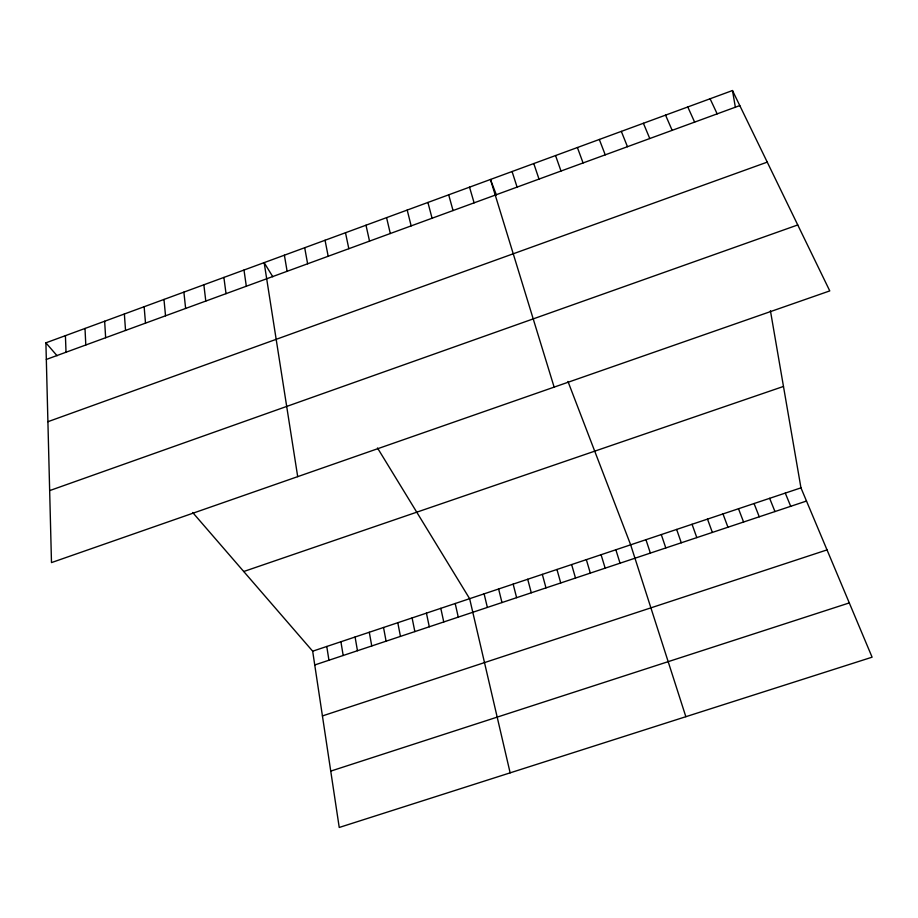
<?xml version="1.0" encoding="UTF-8"?>
<svg xmlns="http://www.w3.org/2000/svg" width="918" height="918" viewBox="0 0 918 918"><rect width="100%" height="100%" fill="white"/><g stroke="black" fill="none" stroke-linecap="round" stroke-linejoin="round"><path stroke-width="1.38" d="M45.9 342.827L732.484 90.538L829.769 290.903L51.488 562.596L45.9 342.827L57.077 355.748M46.325 359.443L739.793 105.581M47.908 421.706L767.241 162.13M49.664 490.602L797.753 224.956M243.74 571.512L783.479 386.444M192.665 512.485L312.671 651.195L800.955 487.848L770.431 310.754M314.748 664.965L806.497 501.044M322.425 715.925L827.026 549.905M330.744 771.109L849.299 602.919M272.807 276.777L264.154 262.628L297.696 476.649M377.482 447.961L469.637 598.685L510.144 772.853M710.096 98.765L717.165 113.866M687.789 106.958L694.628 122.117M665.55 115.129L672.16 130.345M800.955 487.848L872.1 657.185L339.235 827.462L312.671 651.195M643.403 123.276L649.772 138.538M785.28 493.092L790.708 506.311M769.651 498.325L774.964 511.555M621.325 131.389L627.464 146.708M754.057 503.534L759.255 516.788M599.316 139.467L605.237 154.844M738.497 508.744L743.58 522.009M496.386 194.937L490.453 179.48L554.139 387.121M567.967 381.452L630.655 544.822L685.849 716.706M722.982 513.931L727.951 527.23M577.399 147.523L583.079 162.956M707.503 519.118L712.357 532.429M692.057 524.281L696.808 537.604M555.551 155.555L561.001 171.035M676.646 529.434L681.282 542.779M661.281 534.574L665.802 547.943M533.771 163.553L539.015 179.09M645.951 539.704L650.369 553.084M512.072 171.528L517.086 187.111M615.852 549.767L620.04 563.193M601.072 554.713L605.169 568.15M586.338 559.647L590.32 573.107M469.534 187.157L474.113 202.844M571.627 564.57L575.506 578.042M556.951 569.47L560.737 582.964M448.684 194.823L453.056 210.555M542.32 574.37L545.992 587.876M527.712 579.258L531.281 592.787M427.914 202.453L432.068 218.232M513.151 584.123L516.616 597.675M407.202 210.061L411.161 225.885M498.612 588.989L501.974 602.552M484.107 593.843L487.366 607.418M386.57 217.646L390.311 233.516M455.202 603.505L458.266 617.125M365.995 225.208L369.529 241.124M440.801 608.324L443.761 621.956M426.434 613.132L429.291 626.776M345.489 232.736L348.829 248.709M412.102 617.929L414.856 631.595M325.052 240.252L328.185 256.26M397.792 622.714L400.455 636.392M383.529 627.487L386.088 641.189M304.696 247.734L307.622 263.787M369.288 632.25L371.756 645.962M732.484 90.538L735.398 107.452M355.082 637L357.458 650.724M284.385 255.193L287.116 271.292M340.911 641.739L343.183 655.486M326.774 646.467L328.942 660.226M243.993 270.041L246.322 286.232M223.889 277.42L226.023 293.657M203.853 284.787L205.793 301.07M183.887 292.131L185.631 308.448M163.978 299.44L165.527 315.803M144.137 306.727L145.503 323.136M124.366 313.99L125.537 330.446M104.652 321.243L105.639 337.732M85.007 328.46L85.799 344.996M65.419 335.655L66.027 352.225"/></g></svg>
